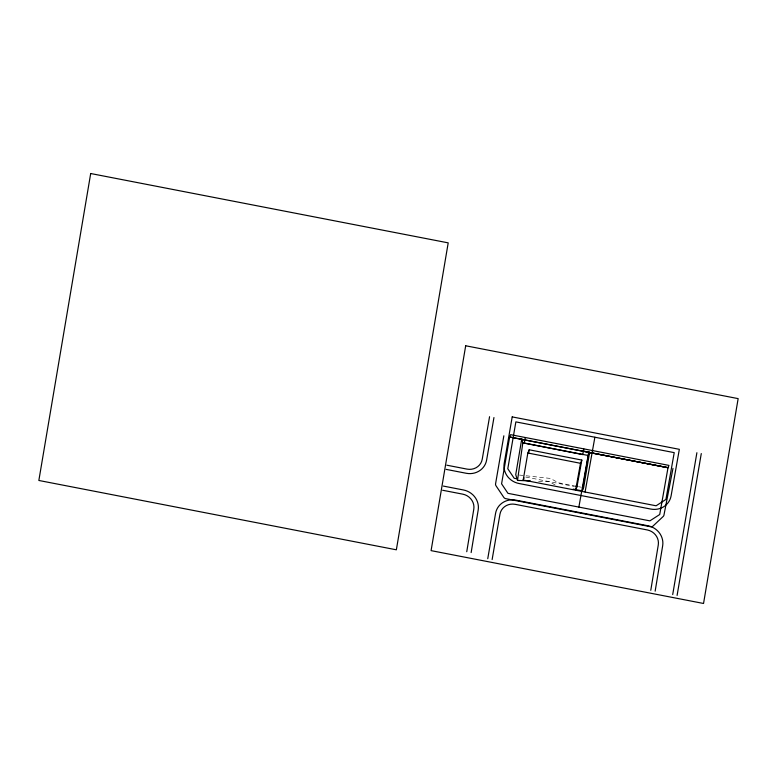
<?xml version="1.0" encoding="UTF-8"?>
<svg xmlns="http://www.w3.org/2000/svg" width="777" height="777" viewBox="0 0 777 777"><rect width="100%" height="100%" fill="white"/><g stroke="black" fill="none" stroke-linecap="round" stroke-linejoin="round"><path stroke-width="0.58" stroke-dasharray="3.88 2.91" d="M538.587 481.254L549.125 481.662L555.089 484.916M519.327 475.048L550.456 478.438L558.41 482.779L574.465 485.887M579.05 486.781L581.342 487.228M525.708 477.039L574.543 486.519"/><path stroke-width="1.17" d="M466.754 551.719L473.795 509.188A13.442 12.665 22.4 0 0 462.742 494.153L442.599 490.248M471.144 552.564L478.185 510.033A17.92 16.89 22.4 0 0 463.451 489.976L443.308 486.072M650.776 590.326L658.274 544.968A13.442 12.665 22.4 0 0 647.464 529.982L515.209 504.331A13.442 12.665 22.4 0 0 499.941 514.267L492.132 559.557M655.157 591.161L662.664 545.804A17.92 16.89 22.4 0 0 647.931 525.757L515.918 500.155A17.92 16.89 22.4 0 0 495.561 513.403L487.752 558.692M525.252 439.918L521.707 439.248L515.734 474.66L517.521 480.419L530.4 480.934M521.707 439.248L522.824 442.851L517.521 480.419M583.75 448.863L582.779 454.603L524.3 443.084L525.262 437.5M573.135 489.112L582.303 490.889L588.286 455.487L589.617 452.263L583.886 451.155M589.617 452.263L583.634 487.665L582.303 490.889M672.707 594.56L696.891 452.719M677.097 595.425L701.281 453.574M489.568 416.695L482.245 459.178A13.442 12.665 22.4 0 1 466.977 469.104L446.833 465.2M493.949 417.56L486.625 460.042A17.92 16.89 22.4 0 1 466.268 473.28L446.124 469.376M503.846 435.81L495.58 483.77A2.982 2.817 22.4 0 0 496.027 485.81L503.778 497.348A2.982 2.817 22.4 0 0 505.778 498.659L650.475 526.719A2.982 2.817 22.4 0 0 653.059 526.01L663.169 516.501A2.982 2.817 22.4 0 0 663.966 515.064L672.969 468.395M516.54 478.719L514.18 478.263L507.789 468.745L515.87 421.882L674.222 452.632L665.928 499.436L656.109 505.788L523.193 480.04L527.855 453.001L529.186 449.776L581.837 460.071L576.932 486.975L575.602 490.2L580.506 463.296L581.837 460.071M528.583 453.302L529.186 449.776M668.006 467.705L509.654 437.004L668.006 467.705L659.722 514.51L649.893 520.862L507.964 493.337L501.583 483.828L509.654 436.956L510.635 434.664L668.958 465.404L668.006 467.705L588.684 452.399L578.865 507.09M585.081 492.016L594.881 437.228M523.193 480.04L524.077 477.884M522.824 442.851L588.286 455.487M575.611 486.111L577.903 486.557M527.855 453.001L580.506 463.296M90.695 173.524L38.85 480.468L396.357 549.805L448.203 242.861L90.695 173.524M465.685 345.775L431.089 550.631L703.544 603.476L738.15 398.62L465.685 345.775M512.198 416.899L504.195 463.335A17.92 16.89 22.4 0 0 518.91 483.488L650.747 509.061A17.92 16.89 22.4 0 0 671.095 495.891L679.341 449.32L512.198 416.899"/></g></svg>
